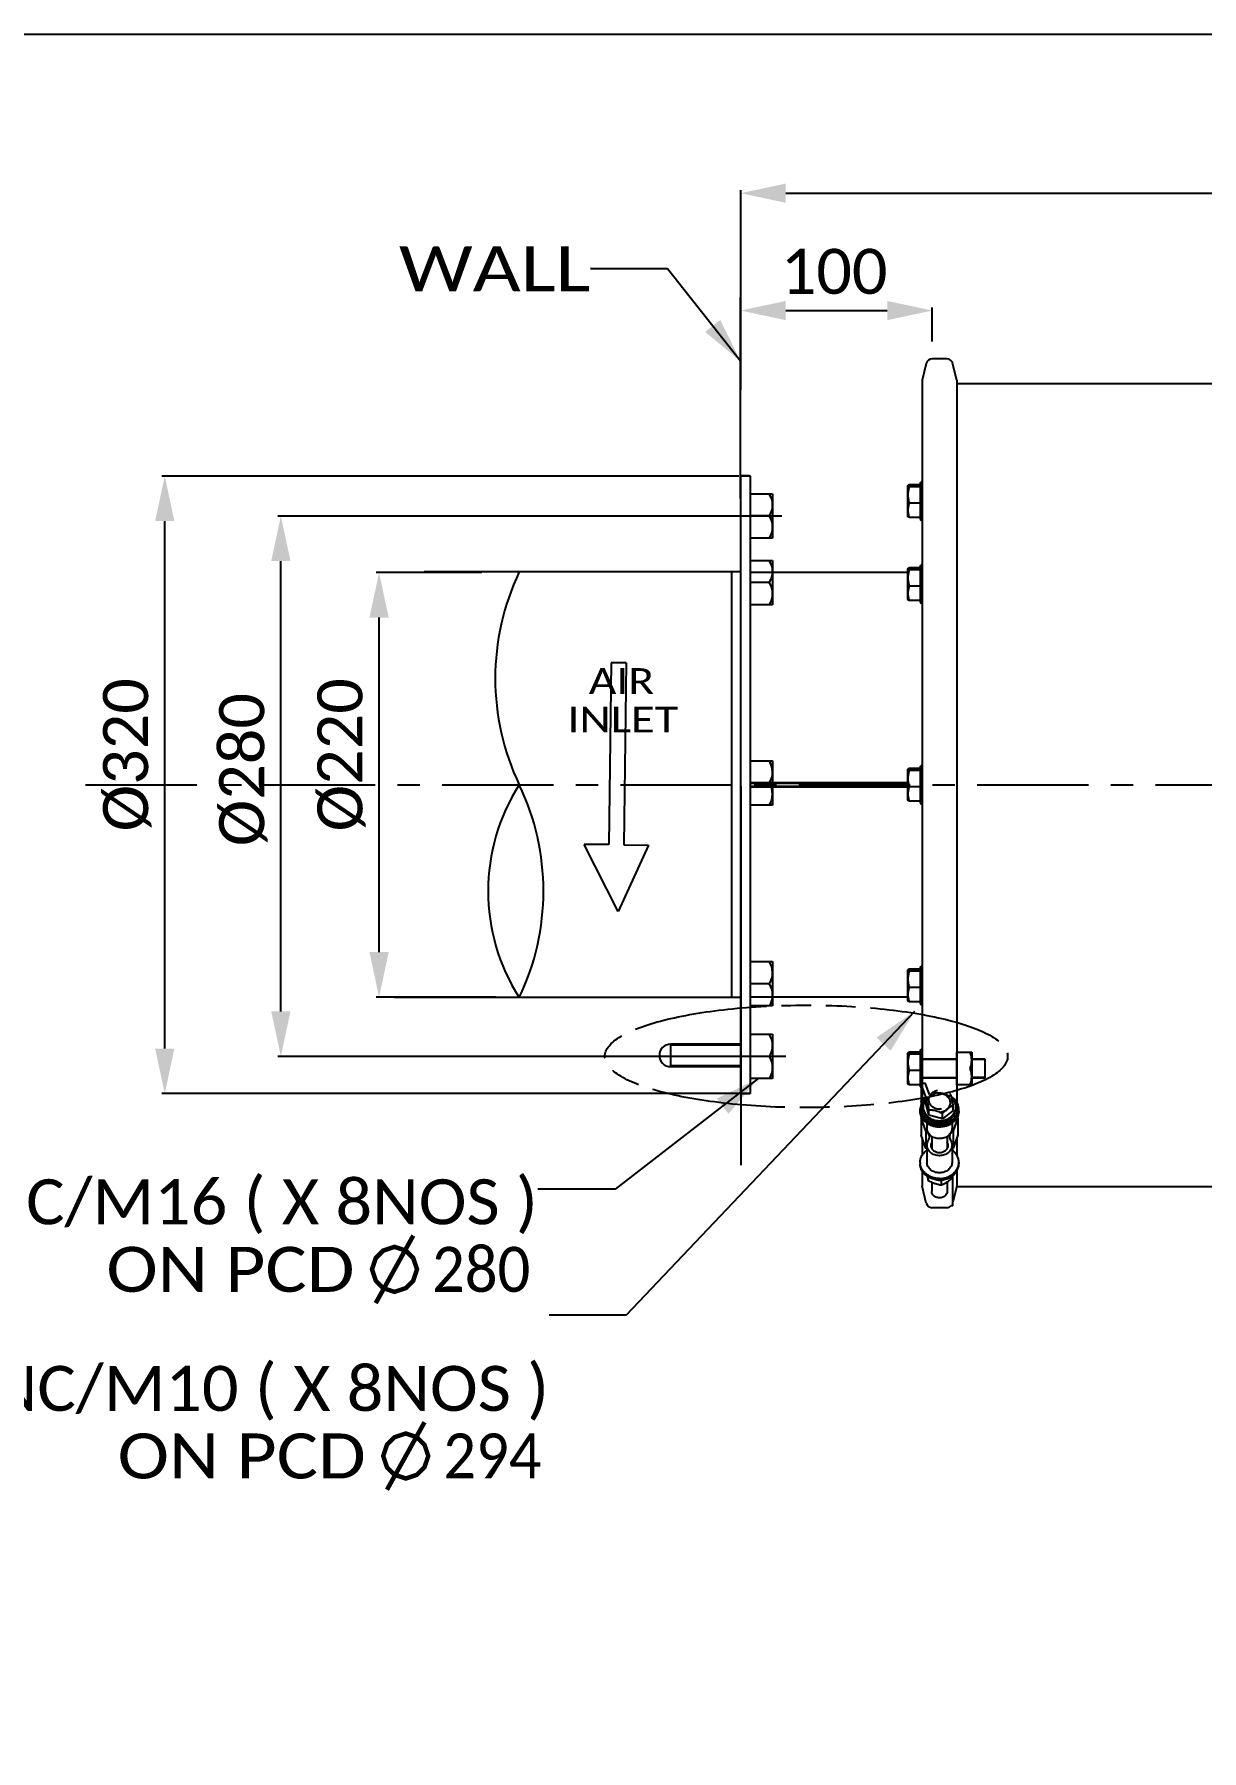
# Model space of a CAD drawing. Header units: millimetres. Extents: x 374 to 5899, y -2909 to 2000.
# Drawn here: x 4027 to 4632, y 1111 to 2000 of the extents above; entities that cross this region are included whole.
import ezdxf
from ezdxf.enums import TextEntityAlignment as Align

# ---------------------------------------------------------------- set-up
doc = ezdxf.new("R2010")
doc.units = ezdxf.units.MM
doc.header["$LTSCALE"] = 154
doc.header["$PDMODE"] = 3
doc.header["$PDSIZE"] = 8
doc.linetypes.add('CENTER', pattern=[0.6, 0.375, -0.075, 0.075, -0.075])
doc.linetypes.add('PHANTOM', pattern=[0.8, 0.45, -0.05, 0.1, -0.05, 0.1, -0.05])
doc.layers.get('0').update_dxf_attribs({"linetype": 'CONTINUOUS'})
doc.layers.get('Defpoints').update_dxf_attribs({"linetype": 'CONTINUOUS'})
for name, color, linetype in [('00_BUW_DATUM', 7, 'CONTINUOUS'), ('02___PRT_ALL_AXES', 7, 'CONTINUOUS'), ('DEFAULT_3', 7, 'PHANTOM')]:
    doc.layers.add(name, color=color, linetype=linetype)
doc.styles.get("Standard").update_dxf_attribs({"font": 'calibri.ttf'})
doc.dimstyles.new('DIMSTYLE_1', dxfattribs={"dimtxt": 23.333333, "dimasz": 23.333333, "dimexe": 1.5, "dimexo": 1, "dimgap": 0.875, "dimtad": 1, "dimdsep": 46, "dimtxsty": 'Standard', "dimblk": '_FILLED', "dimblk1": '_FILLED', "dimblk2": '_FILLED', "dimcen": 0.09, "dimazin": 2, "dimtp": 0.01, "dimtm": 0.01, "dimtfac": 1, "dimtofl": 0, "dimtmove": 0, "dimatfit": 3, "dimldrblk": '_FILLED', "dimfxl": 1, "dimtolj": 1, "dimarcsym": 0})
doc.dimstyles.new('DIMSTYLE_3', dxfattribs={"dimtxt": 23.333333, "dimasz": 23.333333, "dimexe": 1.5, "dimexo": 1, "dimgap": 0.875, "dimtad": 1, "dimdec": 0, "dimdsep": 46, "dimtxsty": 'Standard', "dimblk": '_FILLED', "dimblk1": '_FILLED', "dimblk2": '_FILLED', "dimcen": 0.09, "dimazin": 2, "dimtp": 0.01, "dimtm": 0.01, "dimtfac": 1, "dimtdec": 0, "dimtofl": 0, "dimtmove": 0, "dimatfit": 3, "dimldrblk": '_FILLED', "dimfxl": 1, "dimtolj": 1, "dimarcsym": 0})
doc.dimstyles.get("Standard").update_dxf_attribs({"dimtxt": 23.333333, "dimasz": 23.333333, "dimexe": 1.5, "dimexo": 1, "dimtad": 1, "dimdsep": 46, "dimtxsty": 'Standard', "dimblk": '_FILLED', "dimblk1": '_FILLED', "dimblk2": '_FILLED', "dimcen": 0.09, "dimazin": 2, "dimtol": 1, "dimtp": 0.01, "dimtm": 0.01, "dimtfac": 1, "dimtofl": 0, "dimtmove": 0, "dimatfit": 3, "dimldrblk": '_FILLED', "dimfxl": 1, "dimtolj": 1, "dimarcsym": 0})

# ---------------------------------------------------------------- blocks, each defined once
blk = doc.blocks.new('_FILLED')
at = {"color": 0, "linetype": 'ByBlock'}
blk.add_solid([(0, 0), (-1, 0.214), (-1, -0.214)], dxfattribs=at)
blk = doc.blocks.new('*D538')
at = {"color": 0, "lineweight": -2}
for p, q in [((4392.81, 1815.88), (4392.81, 1858.46)), ((4416.14, 1856.96), (4468.72, 1856.96)), ((4492.05, 1840.88), (4492.05, 1858.46))]:
    blk.add_line(p, q, dxfattribs=at)
at = {"layer": 'Defpoints', "color": 0}
for p in [(4492.05, 1856.96), (4492.05, 1839.88), (4392.81, 1814.88)]:
    blk.add_point(p, dxfattribs=at)
at = {"color": 0, "linetype": 'ByBlock', "lineweight": -2, "xscale": 23.3333333333, "yscale": 23.3333333333, "zscale": 23.3333333333, "rotation": 180}
blk.add_blockref('_FILLED', (4392.81, 1856.96), dxfattribs=at)
at = {"color": 0, "linetype": 'ByBlock', "lineweight": -2, "xscale": 23.3333333333, "yscale": 23.3333333333, "zscale": 23.3333333333}
blk.add_blockref('_FILLED', (4492.05, 1856.96), dxfattribs=at)
at = {"color": 0, "insert": (4441.21, 1888.94), "char_height": 23.3333, "attachment_point": 2, "line_spacing_factor": 0.9}
blk.add_mtext('\\A1;\\A1;100', dxfattribs=at)
blk = doc.blocks.new('*D539')
at = {"color": 0, "lineweight": -2}
for p, q in [((4392.81, 1815.88), (4392.81, 1919.27)), ((4416.14, 1917.77), (5193.47, 1917.77)), ((5216.81, 1823.22), (5216.81, 1919.27))]:
    blk.add_line(p, q, dxfattribs=at)
at = {"layer": 'Defpoints', "color": 0}
for p in [(5216.81, 1917.77), (4392.81, 1814.88), (5216.81, 1822.22)]:
    blk.add_point(p, dxfattribs=at)
at = {"color": 0, "linetype": 'ByBlock', "lineweight": -2, "xscale": 23.3333333333, "yscale": 23.3333333333, "zscale": 23.3333333333, "rotation": 180}
blk.add_blockref('_FILLED', (4392.81, 1917.77), dxfattribs=at)
at = {"color": 0, "linetype": 'ByBlock', "lineweight": -2, "xscale": 23.3333333333, "yscale": 23.3333333333, "zscale": 23.3333333333}
blk.add_blockref('_FILLED', (5216.81, 1917.77), dxfattribs=at)
at = {"color": 0, "insert": (4804.81, 1949.76), "char_height": 23.3333, "attachment_point": 2, "line_spacing_factor": 0.9}
blk.add_mtext('\\A1;{\\A1;824}', dxfattribs=at)
blk = doc.blocks.new('*D540')
at = {"color": 0, "lineweight": -2}
for p, q in [((4414.08, 1750.5), (4153, 1750.5)), ((4154.5, 1493.84), (4154.5, 1727.17)), ((4416.24, 1470.5), (4153, 1470.5))]:
    blk.add_line(p, q, dxfattribs=at)
at = {"layer": 'Defpoints', "color": 0}
for p in [(4154.5, 1750.5), (4415.08, 1750.5), (4417.24, 1470.5)]:
    blk.add_point(p, dxfattribs=at)
at = {"color": 0, "linetype": 'ByBlock', "lineweight": -2, "xscale": 23.3333333333, "yscale": 23.3333333333, "zscale": 23.3333333333}
for p, rotation in [((4154.5, 1750.5), 90), ((4154.5, 1470.5), 270)]:
    blk.add_blockref('_FILLED', p, dxfattribs=dict(at, rotation=rotation))
at = {"color": 0, "insert": (4122.52, 1619.06), "char_height": 23.333, "attachment_point": 2, "rotation": 90, "line_spacing_factor": 0.9}
blk.add_mtext('\\A1;%%c280', dxfattribs=at)
blk = doc.blocks.new('*D542')
at = {"color": 0, "lineweight": -2}
for p, q in [((4258.67, 1721.21), (4203.9, 1721.21)), ((4205.4, 1524.55), (4205.4, 1697.88)), ((4265.83, 1501.21), (4203.9, 1501.21))]:
    blk.add_line(p, q, dxfattribs=at)
at = {"layer": 'Defpoints', "color": 0}
for p in [(4205.4, 1721.21), (4259.67, 1721.21), (4266.83, 1501.21)]:
    blk.add_point(p, dxfattribs=at)
at = {"color": 0, "linetype": 'ByBlock', "lineweight": -2, "xscale": 23.3333333333, "yscale": 23.3333333333, "zscale": 23.3333333333}
for p, rotation in [((4205.4, 1721.21), 90), ((4205.4, 1501.21), 270)]:
    blk.add_blockref('_FILLED', p, dxfattribs=dict(at, rotation=rotation))
at = {"color": 0, "insert": (4173.41, 1626.77), "char_height": 23.333, "attachment_point": 2, "rotation": 90, "line_spacing_factor": 0.9}
blk.add_mtext('\\A1;%%c220', dxfattribs=at)
blk = doc.blocks.new('*D543')
at = {"color": 0, "lineweight": -2}
for p, q in [((4391.81, 1771.21), (4092.84, 1771.21)), ((4094.34, 1474.55), (4094.34, 1747.88)), ((4391.81, 1451.21), (4092.84, 1451.21))]:
    blk.add_line(p, q, dxfattribs=at)
at = {"layer": 'Defpoints', "color": 0}
for p in [(4094.34, 1771.21), (4392.81, 1771.21), (4392.81, 1451.21)]:
    blk.add_point(p, dxfattribs=at)
at = {"color": 0, "linetype": 'ByBlock', "lineweight": -2, "xscale": 23.3333333333, "yscale": 23.3333333333, "zscale": 23.3333333333}
for p, rotation in [((4094.34, 1771.21), 90), ((4094.34, 1451.21), 270)]:
    blk.add_blockref('_FILLED', p, dxfattribs=dict(at, rotation=rotation))
at = {"color": 0, "insert": (4062.36, 1626.77), "char_height": 23.333, "attachment_point": 2, "rotation": 90, "line_spacing_factor": 0.9}
blk.add_mtext('\\A1;%%c320', dxfattribs=at)
blk = doc.blocks.new('ARROW_4_BL2', base_point=(1987.86, 1121.42))
at = {"color": 7, "linetype": 'Continuous'}
for p, q in [((1985.09, 1185.83), (1983.96, 1091.59)), ((1992.88, 1185.74), (1985.09, 1185.83)), ((1992.88, 1185.74), (1991.75, 1091.5)), ((1983.96, 1091.59), (1971.19, 1091.74)), ((1988.67, 1057.01), (1971.19, 1091.74)), ((2004.52, 1091.35), (1988.67, 1057.01)), ((1991.75, 1091.5), (2004.52, 1091.35))]:
    blk.add_line(p, q, dxfattribs=at)

msp = doc.modelspace()

# ---------------------------------------------------------------- linework, layer by layer
for p, q in [((4392.733, 1759.505), (4392.733, 1863.819)), ((4504.845, 1819.123), (5203.007, 1819.123)), ((4397.286, 1771.255), (4392.733, 1771.255)), ((4392.807, 1451.241), (4392.807, 1771.255)), ((4397.777, 1762.049), (4409.316, 1762.049)), ((4397.807, 1750.058), (4397.807, 1766.96)), ((4409.316, 1762.049), (4409.316, 1739)), ((4485.807, 1767.715), (4486.307, 1768.215)), ((4485.807, 1767.715), (4485.807, 1748.715)), ((4486.307, 1768.215), (4486.307, 1748.215)), ((4486.756, 1768.215), (4486.307, 1768.215)), ((4392.807, 1610.502), (4392.807, 1750.502)), ((4407.62, 1750.541), (4397.833, 1750.541)), ((4407.893, 1750.516), (4397.862, 1750.516)), ((4485.807, 1748.715), (4486.307, 1748.215)), ((4486.756, 1748.215), (4486.307, 1748.215)), ((4409.316, 1739), (4397.864, 1739)), ((4397.784, 1727.522), (4409.324, 1727.522)), ((4409.324, 1727.522), (4409.324, 1704.473)), ((4392.733, 1721.505), (4228.694, 1721.505)), ((4388.254, 1501.005), (4388.254, 1721.505)), ((4397.844, 1707.82), (4397.844, 1724.722)), ((4485.807, 1724.66), (4486.307, 1725.16)), ((4485.807, 1724.66), (4485.807, 1705.66)), ((4486.307, 1725.16), (4486.307, 1705.16)), ((4486.756, 1725.16), (4486.307, 1725.16)), ((4407.628, 1716.014), (4397.841, 1716.014)), ((4409.324, 1704.473), (4397.872, 1704.473)), ((4485.807, 1705.66), (4486.307, 1705.16)), ((4486.756, 1705.16), (4486.307, 1705.16)), ((4397.751, 1623.711), (4409.29, 1623.711)), ((4409.29, 1623.711), (4409.29, 1600.663)), ((4485.807, 1620.715), (4486.307, 1621.215)), ((4485.807, 1620.715), (4485.807, 1601.715)), ((4486.307, 1621.215), (4486.307, 1601.215)), ((4486.756, 1621.215), (4486.307, 1621.215)), ((4392.807, 1610.502), (4392.807, 1470.502)), ((4407.594, 1612.203), (4397.807, 1612.203)), ((4485.807, 1601.715), (4486.307, 1601.215)), ((4486.756, 1601.215), (4486.307, 1601.215)), ((4409.29, 1600.663), (4397.838, 1600.663)), ((4392.837, 1539.005), (4392.837, 1414.109)), ((4397.769, 1519.668), (4409.309, 1519.668)), ((4409.309, 1519.668), (4409.309, 1496.619)), ((4485.807, 1516.77), (4486.307, 1517.27)), ((4485.807, 1516.77), (4485.807, 1497.77)), ((4486.307, 1517.27), (4486.307, 1497.27)), ((4486.756, 1517.27), (4486.307, 1517.27)), ((4407.613, 1508.16), (4397.826, 1508.16)), ((4392.837, 1501.005), (4213.342, 1501.005)), ((4409.309, 1496.619), (4397.857, 1496.619)), ((4485.807, 1497.77), (4486.307, 1497.27)), ((4486.756, 1497.27), (4486.307, 1497.27)), ((4356.467, 1476.849), (4356.467, 1465.217)), ((4392.837, 1476.849), (4356.467, 1476.849)), ((4356.467, 1476.457), (4392.837, 1476.457)), ((4397.806, 1482.01), (4409.345, 1482.01)), ((4409.345, 1482.01), (4409.345, 1458.961)), ((4392.837, 1458.69), (4392.837, 1470.322)), ((4407.649, 1470.502), (4397.862, 1470.502)), ((4485.807, 1473.715), (4486.307, 1474.215)), ((4485.807, 1473.715), (4485.807, 1454.715)), ((4486.307, 1474.215), (4486.307, 1454.215)), ((4486.756, 1474.215), (4486.307, 1474.215)), ((4486.896, 1469.255), (4504.805, 1469.255)), ((4504.805, 1468.845), (4486.896, 1468.845)), ((4504.762, 1455.795), (4504.762, 1472.705)), ((4504.762, 1472.705), (4512.526, 1472.705)), ((4512.526, 1472.705), (4512.526, 1455.795)), ((4512.569, 1469.228), (4519.255, 1469.228)), ((4519.244, 1468.845), (4512.569, 1468.845)), ((4519.244, 1469.253), (4519.244, 1459.255)), ((4356.467, 1465.217), (4392.837, 1465.217)), ((4392.839, 1465.597), (4356.469, 1465.597)), ((4409.345, 1458.961), (4397.893, 1458.961)), ((4486.81, 1459.606), (4504.718, 1459.606)), ((4504.718, 1459.255), (4486.81, 1459.255)), ((4519.25, 1459.606), (4512.483, 1459.606)), ((4519.244, 1459.255), (4512.483, 1459.273)), ((4392.837, 1451.241), (4397.391, 1451.241)), ((4485.807, 1454.715), (4486.307, 1454.215)), ((4486.297, 1456.328), (4488.217, 1456.803)), ((4488.761, 1449.557), (4486.297, 1456.328)), ((4486.297, 1454.717), (4486.297, 1445.862)), ((4486.756, 1454.215), (4486.307, 1454.215)), ((4488.217, 1456.803), (4490.423, 1450.741)), ((4512.526, 1455.795), (4504.762, 1455.795)), ((4485.807, 1443), (4485.819, 1443.398)), ((4486.695, 1446.38), (4486.297, 1447.473)), ((4487.307, 1444.273), (4487.307, 1443.276)), ((4488.646, 1446.154), (4488.646, 1448.914)), ((4490.27, 1440.048), (4488.646, 1446.154)), ((4488.761, 1449.557), (4488.761, 1449.041)), ((4490.27, 1440.048), (4490.27, 1442.808)), ((4502.969, 1442.391), (4497.432, 1438.166)), ((4497.432, 1438.166), (4497.432, 1440.926)), ((4502.969, 1442.391), (4502.969, 1445.151)), ((4504.307, 1444.273), (4504.307, 1443.276)), ((4505.796, 1442.601), (4505.807, 1443)), ((4486.297, 1438.618), (4486.714, 1438.721)), ((4488.761, 1431.847), (4486.297, 1438.618)), ((4486.297, 1438.618), (4486.297, 1429.763)), ((4488.761, 1431.847), (4488.761, 1422.992)), ((4489.307, 1435.846), (4489.307, 1433.314)), ((4497.432, 1438.166), (4490.27, 1440.048)), ((4502.307, 1435.843), (4502.307, 1433.314)), ((4505.317, 1438.618), (4502.854, 1431.847)), ((4502.854, 1431.847), (4502.854, 1422.992)), ((4504.902, 1438.721), (4505.317, 1438.618)), ((4505.317, 1438.618), (4505.317, 1429.763)), ((4488.761, 1422.992), (4486.297, 1429.763)), ((4489.307, 1424.459), (4489.307, 1415.604)), ((4491.807, 1429.059), (4491.807, 1422.773)), ((4499.807, 1429.059), (4499.807, 1422.773)), ((4502.307, 1424.459), (4502.307, 1415.604)), ((4505.317, 1429.763), (4502.854, 1422.992)), ((4491.807, 1405.309), (4491.807, 1400.55)), ((4499.807, 1405.471), (4499.807, 1400.55)), ((4504.845, 1403.126), (5203.218, 1403.126))]:
    msp.add_line(p, q)
at = {"linetype": 'CENTER'}
msp.add_line((4053.283, 1611.255), (5365.841, 1611.255), dxfattribs=at)
msp.add_lwpolyline([(2989.56, 2000.09), (5893.441, 2000.09), (5896.27, -27.027), (2992.389, -27.027)], close=True)
at = {"const_width": 2.333}
for points in [[(4203.672, 1342.65), (4223.116, 1377.65)], [(4201.727, 1360.15), (4203.672, 1365.984), (4207.561, 1369.873), (4213.394, 1371.817), (4219.227, 1369.873), (4223.116, 1365.984), (4225.061, 1360.15), (4223.116, 1354.317), (4219.227, 1350.428), (4213.394, 1348.484), (4207.561, 1350.428), (4203.672, 1354.317), (4201.727, 1360.15)], [(4209.501, 1245.954), (4228.945, 1280.954)], [(4207.556, 1263.454), (4209.501, 1269.287), (4213.39, 1273.176), (4219.223, 1275.121), (4225.056, 1273.176), (4228.945, 1269.287), (4230.89, 1263.454), (4228.945, 1257.621), (4225.056, 1253.732), (4219.223, 1251.787), (4213.39, 1253.732), (4209.501, 1257.621), (4207.556, 1263.454)]]:
    msp.add_lwpolyline(points, dxfattribs=at)
for centre, radius, start, end in [((4398.988, 1756.211), 10.327, 326.700648, 34.422079), ((4398.649, 1744.771), 10.666, 327.249117, 32.750883), ((4398.996, 1721.684), 10.327, 326.700648, 34.422079), ((4393.309, 1666.38), 127.748, 154.436254, 205.563746), ((4398.657, 1710.244), 10.666, 327.249117, 32.750883), ((4398.962, 1617.873), 10.327, 326.700648, 34.422079), ((4363.935, 1556.13), 102.039, 147.300522, 212.699478), ((4162.826, 1556.13), 127.748, 334.436254, 25.563746), ((4398.623, 1606.433), 10.666, 327.249117, 32.750883), ((4398.981, 1513.83), 10.327, 326.700648, 34.422079), ((4398.642, 1502.389), 10.666, 327.249117, 32.750883), ((4356.467, 1471.033), 5.816, 90, 270), ((4399.017, 1476.172), 10.327, 326.700648, 34.422079), ((4398.678, 1464.732), 10.666, 327.249117, 32.750883), ((4500.344, 1468.478), 12.182, 339.694177, 20.305823), ((4500.344, 1460.023), 12.182, 339.694177, 20.305823), ((4494.63, 1435.529), 16.005, 90.623946, 91.599739), ((4492.77, 1443.001), 6.963, 180.00751, 186.768846), ((4486.522, 1445.723), 4.44, 55.155827, 59.723925), ((4485.996, 1420.264), 23.615, 61.037389, 61.790393), ((4498.848, 1443.001), 6.959, 353.206597, 356.704722), ((4495.796, 1416.5), 10.078, 261.531993, 262.421206), ((4495.807, 1416.6), 10.179, 262.432059, 270.002796), ((4495.808, 1416.6), 10.179, 269.997177, 277.570733), ((4495.819, 1416.5), 10.078, 277.581583, 278.459889)]:
    msp.add_arc(centre, radius, start, end)
for points, knots in [([(4494.183, 1451.528), (4493.723, 1451.35), (4492.756, 1450.904), (4491.338, 1449.968), (4489.95, 1448.735), (4489.076, 1447.793), (4488.646, 1447.303)], [0, 0, 0, 0, 0.2102618, 0.4526487, 0.7218442, 1, 1, 1, 1]), ([(4494.763, 1452.7), (4494.046, 1452.589), (4492.676, 1452.145), (4491.033, 1450.846), (4490.091, 1449.077), (4490.062, 1447.112), (4490.953, 1445.322), (4492.563, 1443.99), (4494.625, 1443.272), (4496.12, 1443.258), (4496.852, 1443.372)], [0, 0, 0, 0, 0.1332059, 0.2587317, 0.3759134, 0.489283, 0.6060538, 0.7310402, 0.8638838, 1, 1, 1, 1]), ([(4501.345, 1449.647), (4500.258, 1450.247), (4498.557, 1451.026), (4496.185, 1451.488), (4495.017, 1451.539), (4494.456, 1451.534)], [0, 0, 0, 0, 0.5159431, 0.7667609, 1, 1, 1, 1]), ([(4496.852, 1441.761), (4497.569, 1441.872), (4498.938, 1442.316), (4500.582, 1443.615), (4501.524, 1445.384), (4501.553, 1447.349), (4500.662, 1449.139), (4499.052, 1450.471), (4496.989, 1451.189), (4495.495, 1451.203), (4494.763, 1451.089)], [0, 0, 0, 0, 0.1332059, 0.2587317, 0.3759134, 0.489283, 0.6060538, 0.7310402, 0.8638838, 1, 1, 1, 1]), ([(4502.969, 1445.151), (4502.729, 1446.361), (4502.296, 1448.425), (4501.672, 1450.446), (4501.345, 1451.258)], [0, 0, 0, 0, 0.584933, 1, 1, 1, 1]), ([(4488.641, 1448.808), (4488.228, 1448.455), (4487.473, 1447.685), (4486.595, 1446.356), (4486.018, 1444.913), (4485.848, 1443.901), (4485.819, 1443.398)], [0, 0, 0, 0, 0.2606283, 0.5129721, 0.7585628, 1, 1, 1, 1]), ([(4505.759, 1442.178), (4505.698, 1441.667), (4505.459, 1440.646), (4504.775, 1439.209), (4503.789, 1437.904), (4502.096, 1436.378), (4499.414, 1435.032), (4495.806, 1434.487), (4492.198, 1435.032), (4489.517, 1436.379), (4487.824, 1437.906), (4486.838, 1439.211), (4486.155, 1440.648), (4485.917, 1441.669), (4485.856, 1442.18)], [0, 0, 0, 0, 0.0568826, 0.1149562, 0.1747849, 0.2366517, 0.365775, 0.5000114, 0.6342457, 0.763364, 0.8252277, 0.8850536, 0.9431267, 1, 1, 1, 1]), ([(4505.297, 1442.898), (4505.267, 1442.379), (4505.081, 1441.335), (4504.443, 1439.858), (4503.474, 1438.518), (4502.213, 1437.364), (4500.709, 1436.44), (4498.447, 1435.551), (4495.352, 1435.172), (4492.303, 1435.792), (4490.146, 1436.86), (4488.754, 1437.901), (4487.629, 1439.151), (4486.817, 1440.565), (4486.352, 1442.088), (4486.289, 1443.139), (4486.318, 1443.655)], [0, 0, 0, 0, 0.0570026, 0.1151316, 0.1750746, 0.2371899, 0.3014886, 0.3676641, 0.5027933, 0.6371581, 0.7024743, 0.7657282, 0.8267613, 0.8857544, 0.9432304, 1, 1, 1, 1]), ([(4488.626, 1448.456), (4488.286, 1448.129), (4487.669, 1447.429), (4486.954, 1446.245), (4486.484, 1444.977), (4486.344, 1444.094), (4486.318, 1443.655)], [0, 0, 0, 0, 0.2594267, 0.5114394, 0.7575296, 1, 1, 1, 1]), ([(4488.632, 1448.068), (4488.214, 1447.519), (4487.544, 1446.308), (4487.307, 1444.941), (4487.307, 1444.273)], [0, 0, 0, 0, 0.5079316, 1, 1, 1, 1]), ([(4487.307, 1444.273), (4487.307, 1443.809), (4487.419, 1442.871), (4487.913, 1441.527), (4488.711, 1440.293), (4489.779, 1439.217), (4491.077, 1438.337), (4493.055, 1437.461), (4494.708, 1437.193), (4495.807, 1437.193)], [0, 0, 0, 0, 0.113715, 0.2292768, 0.3481857, 0.471328, 0.5988948, 0.7304165, 1, 1, 1, 1]), ([(4504.307, 1443.276), (4504.307, 1442.813), (4504.196, 1441.874), (4503.702, 1440.531), (4502.904, 1439.297), (4501.835, 1438.221), (4500.538, 1437.34), (4498.559, 1436.464), (4495.807, 1436.017), (4493.056, 1436.464), (4491.076, 1437.34), (4489.779, 1438.221), (4488.711, 1439.297), (4487.913, 1440.531), (4487.419, 1441.874), (4487.307, 1442.813), (4487.307, 1443.276)], [0, 0, 0, 0, 0.0568577, 0.1146383, 0.1740927, 0.2356641, 0.2994474, 0.3652083, 0.5000002, 0.6347916, 0.7005524, 0.7643356, 0.8259068, 0.8853613, 0.9431421, 1, 1, 1, 1]), ([(4488.646, 1448.914), (4488.973, 1448.103), (4489.596, 1446.082), (4490.03, 1444.017), (4490.27, 1442.808)], [0, 0, 0, 0, 0.4150567, 1, 1, 1, 1]), ([(4490.27, 1442.808), (4490.824, 1442.823), (4491.978, 1442.796), (4494.35, 1442.402), (4496.064, 1441.661), (4497.159, 1441.074)], [0, 0, 0, 0, 0.2315405, 0.4809889, 1, 1, 1, 1]), ([(4495.807, 1437.193), (4496.906, 1437.193), (4498.56, 1437.461), (4500.538, 1438.337), (4501.835, 1439.217), (4502.904, 1440.293), (4503.702, 1441.527), (4504.196, 1442.871), (4504.307, 1443.809), (4504.307, 1444.273)], [0, 0, 0, 0, 0.2695835, 0.4011052, 0.528672, 0.6518143, 0.7707232, 0.886285, 1, 1, 1, 1]), ([(4497.432, 1440.926), (4497.862, 1441.416), (4498.736, 1442.357), (4500.124, 1443.591), (4501.542, 1444.527), (4502.51, 1444.973), (4502.969, 1445.151)], [0, 0, 0, 0, 0.2781591, 0.5473413, 0.7897381, 1, 1, 1, 1]), ([(4505.807, 1443), (4505.807, 1443.632), (4505.629, 1444.917), (4504.848, 1446.726), (4503.602, 1448.332), (4502.526, 1449.199), (4501.94, 1449.578)], [0, 0, 0, 0, 0.2389798, 0.4830885, 0.7361855, 1, 1, 1, 1]), ([(4505.297, 1442.898), (4505.331, 1443.493), (4505.234, 1444.71), (4504.6, 1446.448), (4503.517, 1448.016), (4502.553, 1448.878), (4502.023, 1449.26)], [0, 0, 0, 0, 0.2401293, 0.4843612, 0.7369114, 1, 1, 1, 1]), ([(4504.307, 1444.273), (4504.307, 1444.708), (4504.209, 1445.589), (4503.773, 1446.857), (4503.066, 1448.034), (4502.441, 1448.72), (4502.095, 1449.036)], [0, 0, 0, 0, 0.2421174, 0.4877225, 0.7397311, 1, 1, 1, 1]), ([(4490.647, 1428.826), (4490.647, 1429.121), (4490.559, 1429.721), (4490.175, 1430.56), (4489.566, 1431.295), (4489.044, 1431.681), (4488.761, 1431.847)], [0, 0, 0, 0, 0.2380697, 0.4817972, 0.7352352, 1, 1, 1, 1]), ([(4502.307, 1433.314), (4502.307, 1432.959), (4502.222, 1432.242), (4501.844, 1431.215), (4501.234, 1430.271), (4500.129, 1429.158), (4498.303, 1428.166), (4495.807, 1427.765), (4493.311, 1428.166), (4491.486, 1429.158), (4490.381, 1430.271), (4489.77, 1431.215), (4489.393, 1432.242), (4489.307, 1432.959), (4489.307, 1433.314)], [0, 0, 0, 0, 0.0569163, 0.1147596, 0.1742771, 0.2359136, 0.3650661, 0.5, 0.6349339, 0.7640864, 0.8257229, 0.8852404, 0.9430837, 1, 1, 1, 1]), ([(4502.854, 1431.847), (4502.571, 1431.681), (4502.049, 1431.295), (4501.439, 1430.56), (4501.056, 1429.721), (4500.968, 1429.121), (4500.968, 1428.826)], [0, 0, 0, 0, 0.2647648, 0.5182028, 0.7619303, 1, 1, 1, 1]), ([(4489.313, 1422.61), (4489.27, 1422.645), (4489.093, 1422.783), (4488.906, 1422.907), (4488.761, 1422.992)], [0, 0, 0, 0, 0.2476027, 1, 1, 1, 1]), ([(4489.307, 1424.459), (4489.307, 1424.911), (4489.448, 1425.831), (4489.85, 1426.669), (4490.104, 1427.056)], [0, 0, 0, 0, 0.4936425, 1, 1, 1, 1]), ([(4502.307, 1424.459), (4502.307, 1424.104), (4502.222, 1423.387), (4501.844, 1422.359), (4501.234, 1421.416), (4500.129, 1420.303), (4498.303, 1419.311), (4495.807, 1418.91), (4493.311, 1419.311), (4491.486, 1420.303), (4490.381, 1421.416), (4489.77, 1422.359), (4489.393, 1423.387), (4489.307, 1424.104), (4489.307, 1424.459)], [0, 0, 0, 0, 0.0569163, 0.1147596, 0.1742771, 0.2359136, 0.3650661, 0.5, 0.6349339, 0.7640864, 0.8257229, 0.8852404, 0.9430837, 1, 1, 1, 1]), ([(4490.104, 1427.056), (4490.277, 1427.32), (4490.551, 1427.891), (4490.647, 1428.518), (4490.647, 1428.826)], [0, 0, 0, 0, 0.5063686, 1, 1, 1, 1]), ([(4491.799, 1426.162), (4491.641, 1425.905), (4491.393, 1425.353), (4491.307, 1424.754), (4491.307, 1424.459)], [0, 0, 0, 0, 0.5057448, 1, 1, 1, 1]), ([(4491.307, 1424.459), (4491.307, 1424.214), (4491.367, 1423.717), (4491.718, 1422.757), (4492.589, 1421.701), (4494.079, 1420.897), (4495.807, 1420.616), (4497.536, 1420.897), (4499.026, 1421.701), (4499.896, 1422.757), (4500.248, 1423.717), (4500.307, 1424.214), (4500.307, 1424.459)], [0, 0, 0, 0, 0.0569911, 0.1149094, 0.2355687, 0.3648894, 0.5, 0.6351106, 0.7644313, 0.8850906, 0.9430089, 1, 1, 1, 1]), ([(4500.307, 1424.459), (4500.307, 1424.754), (4500.221, 1425.353), (4499.974, 1425.905), (4499.816, 1426.162)], [0, 0, 0, 0, 0.4942552, 1, 1, 1, 1]), ([(4500.968, 1428.826), (4500.968, 1428.518), (4501.063, 1427.891), (4501.337, 1427.32), (4501.511, 1427.056)], [0, 0, 0, 0, 0.4936314, 1, 1, 1, 1]), ([(4501.511, 1427.056), (4501.765, 1426.669), (4502.167, 1425.831), (4502.307, 1424.911), (4502.307, 1424.459)], [0, 0, 0, 0, 0.5063575, 1, 1, 1, 1]), ([(4502.854, 1422.992), (4502.805, 1422.963), (4502.614, 1422.847), (4502.432, 1422.716), (4502.302, 1422.61)], [0, 0, 0, 0, 0.2524676, 1, 1, 1, 1]), ([(4495.807, 1406.445), (4494.514, 1406.445), (4492.569, 1406.76), (4490.242, 1407.79), (4488.716, 1408.826), (4487.459, 1410.092), (4486.52, 1411.544), (4485.939, 1413.124), (4485.807, 1414.228), (4485.807, 1414.774)], [0, 0, 0, 0, 0.2695829, 0.4011052, 0.5286719, 0.6518146, 0.7707234, 0.8862874, 1, 1, 1, 1]), ([(4502.307, 1415.604), (4502.307, 1415.249), (4502.222, 1414.532), (4501.844, 1413.504), (4501.234, 1412.561), (4500.129, 1411.447), (4498.303, 1410.456), (4495.807, 1410.054), (4493.311, 1410.456), (4491.486, 1411.447), (4490.381, 1412.561), (4489.77, 1413.504), (4489.393, 1414.532), (4489.307, 1415.249), (4489.307, 1415.604)], [0, 0, 0, 0, 0.0569163, 0.1147596, 0.1742771, 0.2359136, 0.3650661, 0.5, 0.6349339, 0.7640864, 0.8257229, 0.8852404, 0.9430837, 1, 1, 1, 1]), ([(4495.807, 1406.445), (4497.1, 1406.445), (4499.046, 1406.76), (4501.373, 1407.79), (4502.899, 1408.826), (4504.156, 1410.092), (4505.095, 1411.544), (4505.676, 1413.124), (4505.807, 1414.228), (4505.807, 1414.774)], [0, 0, 0, 0, 0.2695829, 0.4011052, 0.5286719, 0.6518146, 0.7707234, 0.8862874, 1, 1, 1, 1]), ([(4496.541, 1397.275), (4495.968, 1397.186), (4494.796, 1397.218), (4493.223, 1397.87), (4492.093, 1399.036), (4491.807, 1400.062), (4491.807, 1400.55)], [0, 0, 0, 0, 0.2696369, 0.5305829, 0.7730464, 1, 1, 1, 1]), ([(4499.807, 1400.55), (4499.807, 1400.165), (4499.636, 1399.367), (4498.917, 1398.35), (4497.843, 1397.605), (4496.987, 1397.344), (4496.541, 1397.275)], [0, 0, 0, 0, 0.2309419, 0.4725606, 0.7297295, 1, 1, 1, 1])]:
    msp.add_open_spline(points, degree=3, knots=knots)
at = {"layer": '00_BUW_DATUM'}
for p, q in [((4479.435, 1766.262), (4479.407, 1766.168)), ((4479.407, 1750.215), (4479.407, 1766.215)), ((4485.807, 1766.666), (4480.122, 1766.666)), ((4485.807, 1765.671), (4480.122, 1765.671)), ((4485.807, 1757.22), (4480.122, 1757.22)), ((4479.407, 1750.215), (4479.434, 1750.168)), ((4485.807, 1749.764), (4480.122, 1749.764)), ((4479.435, 1723.206), (4479.407, 1723.113)), ((4479.407, 1707.16), (4479.407, 1723.16)), ((4485.807, 1723.61), (4480.122, 1723.61)), ((4485.807, 1722.616), (4480.122, 1722.616)), ((4485.807, 1714.165), (4480.122, 1714.165)), ((4479.407, 1707.16), (4479.434, 1707.113)), ((4485.807, 1706.709), (4480.122, 1706.709)), ((4479.435, 1619.262), (4479.407, 1619.168)), ((4479.407, 1603.215), (4479.407, 1619.215)), ((4485.807, 1619.666), (4480.122, 1619.666)), ((4485.807, 1618.671), (4480.122, 1618.671)), ((4485.807, 1610.22), (4480.122, 1610.22)), ((4479.407, 1603.215), (4479.434, 1603.168)), ((4485.807, 1602.764), (4480.122, 1602.764)), ((4479.435, 1515.317), (4479.407, 1515.224)), ((4479.407, 1499.27), (4479.407, 1515.27)), ((4485.807, 1515.721), (4480.122, 1515.721)), ((4485.807, 1514.726), (4480.122, 1514.726)), ((4485.807, 1506.276), (4480.122, 1506.276)), ((4479.407, 1499.27), (4479.434, 1499.223)), ((4485.807, 1498.819), (4480.122, 1498.819)), ((4479.435, 1472.262), (4479.407, 1472.168)), ((4479.407, 1456.215), (4479.407, 1472.215)), ((4485.807, 1472.666), (4480.122, 1472.666)), ((4485.807, 1471.671), (4480.122, 1471.671)), ((4485.807, 1463.22), (4480.122, 1463.22)), ((4479.407, 1456.215), (4479.434, 1456.168)), ((4485.807, 1455.764), (4480.122, 1455.764)), ((4485.807, 1442.169), (4485.807, 1443)), ((4505.796, 1441.771), (4505.807, 1442.169)), ((4505.807, 1442.169), (4505.807, 1443)), ((4485.807, 1415.604), (4485.807, 1414.774)), ((4505.807, 1415.604), (4505.807, 1414.774)), ((4489.925, 1406.176), (4489.925, 1408.064)), ((4496.904, 1403.874), (4496.904, 1406.497)), ((4502.786, 1407.758), (4502.786, 1408.837))]:
    msp.add_line(p, q, dxfattribs=at)
for centre, radius, start, end in [((4492.766, 1415.605), 6.958, 180.006782, 186.812914), ((4498.849, 1415.605), 6.958, 353.187086, 359.993218), ((4555.06, 1420.493), 66.689, 190.503427, 192.39734)]:
    msp.add_arc(centre, radius, start, end, dxfattribs=at)
for points, knots in [([(4479.407, 1766.168), (4479.407, 1766.063), (4479.587, 1765.912), (4479.84, 1765.782), (4480.022, 1765.708), (4480.122, 1765.671)], [0, 0, 0, 0, 0.3540021, 0.6425833, 1, 1, 1, 1]), ([(4480.122, 1765.671), (4479.906, 1764.986), (4479.545, 1763.596), (4479.407, 1762.161), (4479.407, 1761.446)], [0, 0, 0, 0, 0.5011339, 1, 1, 1, 1]), ([(4479.407, 1761.446), (4479.407, 1760.731), (4479.545, 1759.296), (4479.906, 1757.905), (4480.122, 1757.22)], [0, 0, 0, 0, 0.4988575, 1, 1, 1, 1]), ([(4480.122, 1766.666), (4479.969, 1766.609), (4479.76, 1766.524), (4479.533, 1766.379), (4479.457, 1766.301), (4479.434, 1766.262)], [0, 0, 0, 0, 0.6065752, 0.8305968, 1, 1, 1, 1]), ([(4480.122, 1757.22), (4479.907, 1756.619), (4479.546, 1755.396), (4479.407, 1754.124), (4479.407, 1753.492)], [0, 0, 0, 0, 0.5029179, 1, 1, 1, 1]), ([(4479.407, 1753.492), (4479.407, 1752.861), (4479.546, 1751.588), (4479.907, 1750.366), (4480.122, 1749.764)], [0, 0, 0, 0, 0.4970736, 1, 1, 1, 1]), ([(4480.122, 1749.764), (4479.969, 1749.821), (4479.76, 1749.906), (4479.533, 1750.051), (4479.457, 1750.129), (4479.434, 1750.168)], [0, 0, 0, 0, 0.6065752, 0.8305968, 1, 1, 1, 1]), ([(4479.407, 1723.113), (4479.407, 1723.008), (4479.587, 1722.857), (4479.84, 1722.727), (4480.022, 1722.653), (4480.122, 1722.616)], [0, 0, 0, 0, 0.3540021, 0.6425833, 1, 1, 1, 1]), ([(4480.122, 1722.616), (4479.906, 1721.931), (4479.545, 1720.54), (4479.407, 1719.105), (4479.407, 1718.391)], [0, 0, 0, 0, 0.5011339, 1, 1, 1, 1]), ([(4479.407, 1718.391), (4479.407, 1717.676), (4479.545, 1716.241), (4479.906, 1714.85), (4480.122, 1714.165)], [0, 0, 0, 0, 0.4988575, 1, 1, 1, 1]), ([(4480.122, 1723.61), (4479.969, 1723.553), (4479.76, 1723.468), (4479.533, 1723.323), (4479.457, 1723.246), (4479.434, 1723.206)], [0, 0, 0, 0, 0.6065752, 0.8305968, 1, 1, 1, 1]), ([(4480.122, 1714.165), (4479.907, 1713.564), (4479.546, 1712.341), (4479.407, 1711.068), (4479.407, 1710.437)], [0, 0, 0, 0, 0.5029179, 1, 1, 1, 1]), ([(4479.407, 1710.437), (4479.407, 1709.806), (4479.546, 1708.533), (4479.907, 1707.31), (4480.122, 1706.709)], [0, 0, 0, 0, 0.4970736, 1, 1, 1, 1]), ([(4480.122, 1706.709), (4479.969, 1706.766), (4479.76, 1706.851), (4479.533, 1706.996), (4479.457, 1707.073), (4479.434, 1707.113)], [0, 0, 0, 0, 0.6065752, 0.8305968, 1, 1, 1, 1]), ([(4479.407, 1619.168), (4479.407, 1619.063), (4479.587, 1618.912), (4479.84, 1618.782), (4480.022, 1618.708), (4480.122, 1618.671)], [0, 0, 0, 0, 0.3540021, 0.6425833, 1, 1, 1, 1]), ([(4480.122, 1618.671), (4479.906, 1617.986), (4479.545, 1616.596), (4479.407, 1615.161), (4479.407, 1614.446)], [0, 0, 0, 0, 0.5011339, 1, 1, 1, 1]), ([(4480.122, 1619.666), (4479.969, 1619.609), (4479.76, 1619.524), (4479.533, 1619.379), (4479.457, 1619.301), (4479.434, 1619.262)], [0, 0, 0, 0, 0.6065752, 0.8305968, 1, 1, 1, 1]), ([(4479.407, 1614.446), (4479.407, 1613.731), (4479.545, 1612.296), (4479.906, 1610.905), (4480.122, 1610.22)], [0, 0, 0, 0, 0.4988575, 1, 1, 1, 1]), ([(4480.122, 1610.22), (4479.907, 1609.619), (4479.546, 1608.396), (4479.407, 1607.124), (4479.407, 1606.492)], [0, 0, 0, 0, 0.5029179, 1, 1, 1, 1]), ([(4479.407, 1606.492), (4479.407, 1605.861), (4479.546, 1604.588), (4479.907, 1603.366), (4480.122, 1602.764)], [0, 0, 0, 0, 0.4970736, 1, 1, 1, 1]), ([(4480.122, 1602.764), (4479.969, 1602.821), (4479.76, 1602.906), (4479.533, 1603.051), (4479.457, 1603.129), (4479.434, 1603.168)], [0, 0, 0, 0, 0.6065752, 0.8305968, 1, 1, 1, 1]), ([(4479.407, 1515.224), (4479.407, 1515.118), (4479.587, 1514.967), (4479.84, 1514.838), (4480.022, 1514.764), (4480.122, 1514.726)], [0, 0, 0, 0, 0.3540021, 0.6425833, 1, 1, 1, 1]), ([(4480.122, 1514.726), (4479.906, 1514.042), (4479.545, 1512.651), (4479.407, 1511.216), (4479.407, 1510.501)], [0, 0, 0, 0, 0.5011339, 1, 1, 1, 1]), ([(4480.122, 1515.721), (4479.969, 1515.664), (4479.76, 1515.579), (4479.533, 1515.434), (4479.457, 1515.356), (4479.434, 1515.317)], [0, 0, 0, 0, 0.6065752, 0.8305968, 1, 1, 1, 1]), ([(4479.407, 1510.501), (4479.407, 1509.786), (4479.545, 1508.351), (4479.906, 1506.96), (4480.122, 1506.276)], [0, 0, 0, 0, 0.4988575, 1, 1, 1, 1]), ([(4480.122, 1506.276), (4479.907, 1505.674), (4479.546, 1504.452), (4479.407, 1503.179), (4479.407, 1502.548)], [0, 0, 0, 0, 0.5029179, 1, 1, 1, 1]), ([(4479.407, 1502.548), (4479.407, 1501.916), (4479.546, 1500.644), (4479.907, 1499.421), (4480.122, 1498.819)], [0, 0, 0, 0, 0.4970736, 1, 1, 1, 1]), ([(4480.122, 1498.819), (4479.969, 1498.876), (4479.76, 1498.961), (4479.533, 1499.106), (4479.457, 1499.184), (4479.434, 1499.223)], [0, 0, 0, 0, 0.6065752, 0.8305968, 1, 1, 1, 1]), ([(4479.407, 1472.168), (4479.407, 1472.063), (4479.587, 1471.912), (4479.84, 1471.782), (4480.022, 1471.708), (4480.122, 1471.671)], [0, 0, 0, 0, 0.3540021, 0.6425833, 1, 1, 1, 1]), ([(4480.122, 1471.671), (4479.906, 1470.986), (4479.545, 1469.596), (4479.407, 1468.161), (4479.407, 1467.446)], [0, 0, 0, 0, 0.5011339, 1, 1, 1, 1]), ([(4479.407, 1467.446), (4479.407, 1466.731), (4479.545, 1465.296), (4479.906, 1463.905), (4480.122, 1463.22)], [0, 0, 0, 0, 0.4988575, 1, 1, 1, 1]), ([(4480.122, 1472.666), (4479.969, 1472.609), (4479.76, 1472.524), (4479.533, 1472.379), (4479.457, 1472.301), (4479.434, 1472.262)], [0, 0, 0, 0, 0.6065752, 0.8305968, 1, 1, 1, 1]), ([(4480.122, 1463.22), (4479.907, 1462.619), (4479.546, 1461.396), (4479.407, 1460.124), (4479.407, 1459.492)], [0, 0, 0, 0, 0.5029179, 1, 1, 1, 1]), ([(4479.407, 1459.492), (4479.407, 1458.861), (4479.546, 1457.588), (4479.907, 1456.366), (4480.122, 1455.764)], [0, 0, 0, 0, 0.4970736, 1, 1, 1, 1]), ([(4480.122, 1455.764), (4479.969, 1455.821), (4479.76, 1455.906), (4479.533, 1456.051), (4479.457, 1456.129), (4479.434, 1456.168)], [0, 0, 0, 0, 0.6065752, 0.8305968, 1, 1, 1, 1]), ([(4505.796, 1441.771), (4505.765, 1441.233), (4505.575, 1440.151), (4504.922, 1438.618), (4503.93, 1437.223), (4502.638, 1436.015), (4501.095, 1435.039), (4498.767, 1434.086), (4495.568, 1433.638), (4492.392, 1434.211), (4490.117, 1435.258), (4488.631, 1436.295), (4487.409, 1437.553), (4486.498, 1438.988), (4485.935, 1440.546), (4485.807, 1441.633), (4485.807, 1442.17)], [0, 0, 0, 0, 0.0569113, 0.1149221, 0.1746988, 0.2366034, 0.3006643, 0.3666036, 0.501417, 0.6358536, 0.7013679, 0.7649094, 0.8262713, 0.8855639, 0.94323, 1, 1, 1, 1]), ([(4485.807, 1415.604), (4485.807, 1416.203), (4485.967, 1417.419), (4486.668, 1419.142), (4487.793, 1420.693), (4488.77, 1421.55), (4489.305, 1421.931)], [0, 0, 0, 0, 0.2398426, 0.4843554, 0.7371318, 1, 1, 1, 1]), ([(4495.807, 1407.275), (4494.594, 1407.275), (4492.77, 1407.552), (4490.557, 1408.46), (4489.08, 1409.378), (4487.827, 1410.507), (4486.84, 1411.812), (4486.156, 1413.248), (4485.918, 1414.269), (4485.857, 1414.779)], [0, 0, 0, 0, 0.2682221, 0.3994499, 0.5271367, 0.6507577, 0.7703076, 0.8863529, 1, 1, 1, 1]), ([(4495.807, 1407.275), (4497.021, 1407.275), (4498.845, 1407.552), (4501.058, 1408.46), (4502.535, 1409.378), (4503.788, 1410.507), (4504.774, 1411.812), (4505.458, 1413.248), (4505.697, 1414.269), (4505.758, 1414.779)], [0, 0, 0, 0, 0.2682221, 0.3994499, 0.5271367, 0.6507577, 0.7703076, 0.8863529, 1, 1, 1, 1]), ([(4505.807, 1415.604), (4505.807, 1416.203), (4505.648, 1417.419), (4504.947, 1419.142), (4503.822, 1420.693), (4502.845, 1421.55), (4502.31, 1421.931)], [0, 0, 0, 0, 0.2398426, 0.4843554, 0.7371318, 1, 1, 1, 1]), ([(4489.925, 1406.176), (4490.209, 1406.033), (4491.345, 1405.481), (4492.517, 1405), (4493.415, 1404.704)], [0, 0, 0, 0, 0.2513585, 1, 1, 1, 1]), ([(4496.904, 1403.874), (4497.397, 1404.099), (4498.402, 1404.597), (4499.362, 1405.176), (4499.845, 1405.495)], [0, 0, 0, 0, 0.483729, 1, 1, 1, 1]), ([(4499.845, 1405.495), (4500.097, 1405.661), (4501.115, 1406.365), (4502.078, 1407.146), (4502.786, 1407.758)], [0, 0, 0, 0, 0.2440166, 1, 1, 1, 1]), ([(4493.415, 1404.704), (4493.995, 1404.513), (4495.149, 1404.19), (4496.325, 1403.966), (4496.904, 1403.874)], [0, 0, 0, 0, 0.5102747, 1, 1, 1, 1])]:
    msp.add_open_spline(points, degree=3, knots=knots, dxfattribs=at)
at = {"layer": '02___PRT_ALL_AXES'}
for p, q in [((4488.951, 1829.558), (4486.756, 1820.867)), ((4499.561, 1831.975), (4492.054, 1831.975)), ((4504.859, 1820.867), (4502.807, 1828.99)), ((4486.756, 1820.867), (4486.756, 1439.61)), ((4504.846, 1820.919), (4504.732, 1439.107)), ((4392.807, 1451.215), (4392.807, 1771.215)), ((4397.807, 1771.215), (4392.807, 1771.215)), ((4397.807, 1451.215), (4397.807, 1771.215)), ((4479.407, 1721.215), (4397.807, 1721.215)), ((4479.407, 1612.175), (4397.807, 1612.175)), ((4397.807, 1612.149), (4479.407, 1612.149)), ((4479.407, 1610.281), (4397.807, 1610.281)), ((4397.807, 1610.255), (4479.407, 1610.255)), ((4479.407, 1501.215), (4397.807, 1501.215)), ((4397.807, 1451.215), (4392.807, 1451.215)), ((4486.756, 1428.502), (4486.756, 1419.126)), ((4502.807, 1421.541), (4502.807, 1422.992)), ((4504.859, 1428.502), (4504.859, 1419.126)), ((4486.756, 1411.245), (4486.756, 1403.221)), ((4502.807, 1393.113), (4502.807, 1408.855)), ((4504.859, 1411.245), (4504.859, 1403.221)), ((4488.951, 1394.53), (4486.756, 1403.221)), ((4504.859, 1403.221), (4502.807, 1395.098)), ((4499.561, 1392.113), (4492.054, 1392.113)), ((4502.807, 1393.113), (4501.88, 1393.113))]:
    msp.add_line(p, q, dxfattribs=at)
for centre, radius, start, end in [((4492.054, 1828.775), 3.2, 90, 165.827662), ((4499.546, 1828.701), 3.274, 5.065612, 89.732853), ((4492.054, 1395.313), 3.2, 194.172338, 270), ((4499.561, 1395.313), 3.2, 270, 316.501258)]:
    msp.add_arc(centre, radius, start, end, dxfattribs=at)
at = {"layer": 'DEFAULT_3'}
msp.add_ellipse((4426.77, 1470.502), major_axis=(104.34, 0), ratio=0.2542904, dxfattribs=at)

# ---------------------------------------------------------------- block references
msp.add_blockref('ARROW_4_BL2', (4328.419, 1610.049))

# ---------------------------------------------------------------- texts
for s, height, width, p, p2 in [('WALL', 23.3333, 1.169125, (4215.678, 1866.932), (4314.913, 1866.932)), ('  AIR', 13.3333, 1.171582, (4302.97, 1658.338), (4347.899, 1658.338)), ('INLET', 13.3333, 1.192168, (4302.97, 1638.338), (4360.402, 1638.338)), ('5/8"-11 UNC/M16 ( X 8NOS )', 23.33333, 1.017192, (3849.231, 1383.484), (4287.661, 1383.484)), ('ON PCD ', 23.3333, 1.093311, (4064.088, 1348.484), (4201.727, 1348.484)), ('280', 23.3333, 0.911286, (4232.838, 1348.484), (4283.772, 1348.484)), ('3/8"-16 UNC/M10 ( X 8NOS )', 23.33333, 1.017192, (3855.059, 1286.787), (4293.49, 1286.787)), ('ON PCD ', 23.3333, 1.093311, (4069.917, 1251.787), (4207.556, 1251.787)), ('294', 23.3333, 0.911286, (4238.667, 1251.787), (4289.601, 1251.787))]:
    msp.add_text(s, height=height, dxfattribs=dict(width=width)).set_placement(p, p2, align=Align.FIT)

# ---------------------------------------------------------------- dimensions: what is measured, and where the dimension line sits
for base, p2, text, dimstyle, picture, middle in [((5216.807, 1917.769), (5216.807, 1822.222), '{\\A1;<>}', 'DIMSTYLE_1', '*D539', (4804.807, 1917.769)), ((4492.054, 1856.955), (4492.054, 1839.885), '\\A1;100', 'DIMSTYLE_3', '*D538', (4441.213, 1856.955))]:
    dim = msp.add_linear_dim(base=base, p1=(4392.807, 1814.882), p2=p2, text=text, dimstyle=dimstyle, override={"dimtxsty": 'Standard'})
    dim.commit()
    dim.dimension.update_dxf_attribs({"geometry": picture, "text_midpoint": middle, "dimtype": 160})
for base, p1, p2, picture, middle in [((4094.344, 1771.215), (4392.807, 1451.215), (4392.807, 1771.215), '*D543', (4094.344, 1626.77)), ((4205.4, 1721.215), (4266.826, 1501.215), (4259.669, 1721.215), '*D542', (4205.4, 1626.77))]:
    dim = msp.add_linear_dim(base=base, p1=p1, p2=p2, angle=90, text='%%c<>', dimstyle='DIMSTYLE_3')
    dim.commit()
    dim.dimension.update_dxf_attribs({"geometry": picture, "text_midpoint": middle, "dimtype": 160})
dim = msp.add_linear_dim(base=(4154.504, 1750.502), p1=(4417.241, 1470.502), p2=(4415.076, 1750.502), angle=90, text='%%c280', dimstyle='DIMSTYLE_3', override={"dimtxsty": 'Standard'})
dim.commit()
dim.dimension.update_dxf_attribs({"geometry": '*D540', "text_midpoint": (4154.504, 1619.058), "dimtype": 160})

# ---------------------------------------------------------------- leaders
for points in [[(4392.733, 1830.681), (4354.913, 1878.599), (4314.913, 1878.599)], [(4482.873, 1493.764), (4333.49, 1336.454), (4293.49, 1336.454)], [(4401.91, 1458.961), (4327.661, 1401.678), (4287.661, 1401.678)]]:
    msp.add_leader(points, dimstyle='Standard', override={"dimtad": 0})

doc.saveas('drawing.dxf')
